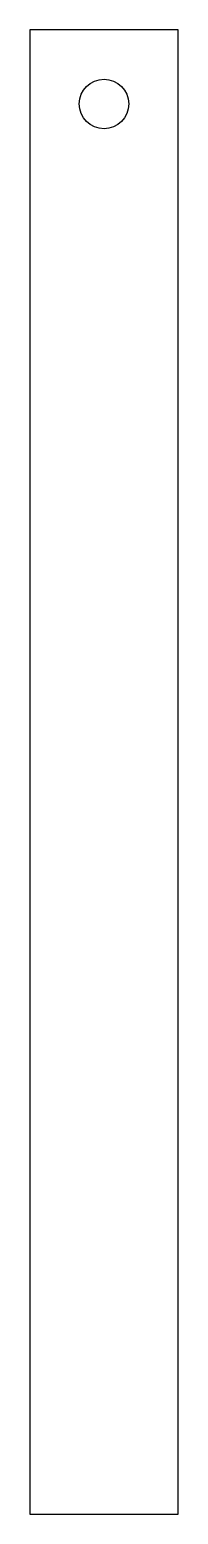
# Model space of a CAD drawing. Header units: millimetres. Extents: x -6 to 0, y 0 to 60.
import ezdxf

# ---------------------------------------------------------------- set-up
doc = ezdxf.new("R2010")
doc.units = ezdxf.units.MM

msp = doc.modelspace()

# ---------------------------------------------------------------- linework, layer by layer
msp.add_lwpolyline([(0, 60), (-6, 60), (-6, 0), (0, 0)], close=True)
msp.add_circle((-3, 57), 1)

doc.saveas('drawing.dxf')
